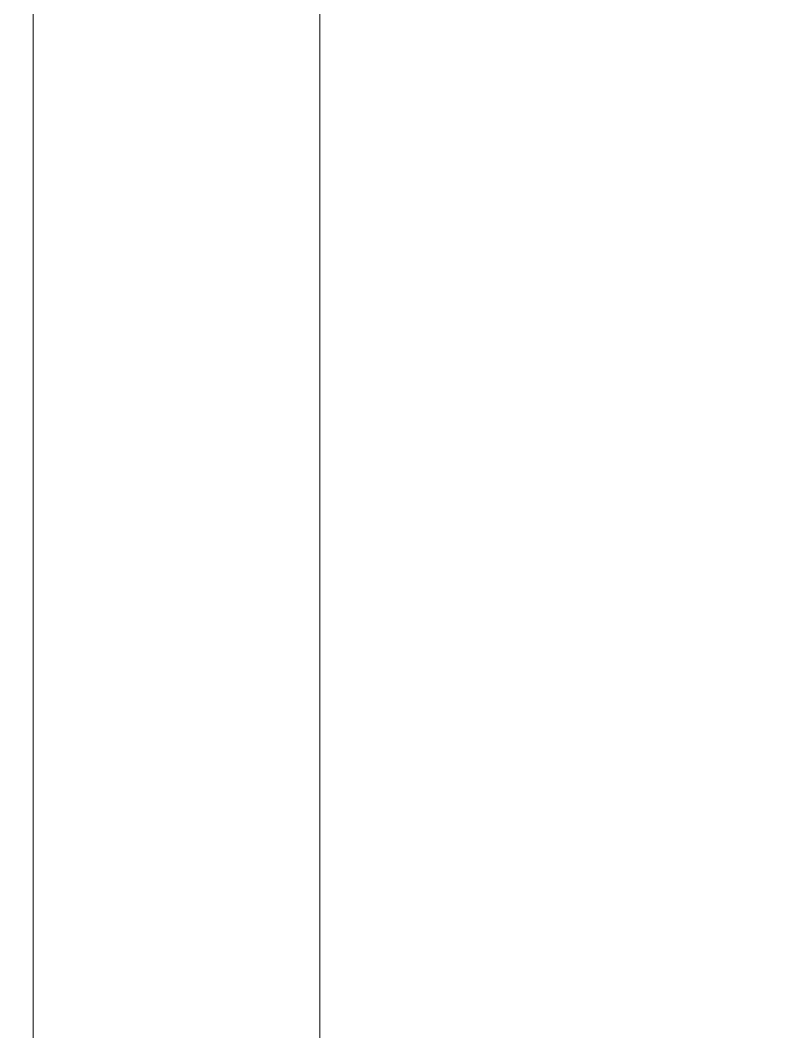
# Model space of a CAD drawing. Extents: x -122 to 890, y -422 to 455.
# Drawn here: x 64.4 to 156.9, y -148.4 to -25 of the extents above; entities that cross this region are included whole.
import ezdxf

# ---------------------------------------------------------------- set-up
doc = ezdxf.new("R2010")
doc.units = 0
doc.layers.add('IQ_200_3D', color=1, linetype='Continuous')
doc.layers.add('IQ_204_3D', color=7, linetype='Continuous')

msp = doc.modelspace()

# ---------------------------------------------------------------- meshes
at = {"layer": 'IQ_200_3D', "lineweight": 9}
mesh = msp.add_polyface(dxfattribs=at)
corners = [(890, -327, 1493), (0, -327, 1493), (0, 405, 1493), (890, 405, 1493)]
mesh.append_faces([[corners[k] for k in face] for face in [(0, 1, 2, 3)]])
mesh = msp.add_polyface(dxfattribs=at)
corners = [(890, -327, 1785), (0, -327, 1785), (0, 405, 1785), (890, 405, 1785)]
mesh.append_faces([[corners[k] for k in face] for face in [(0, 1, 2, 3)]])
mesh = msp.add_polyface(dxfattribs=at)
corners = [(887, 405, 1493), (3, 405, 1493), (3, -327, 1493), (887, -327, 1493)]
mesh.append_faces([[corners[k] for k in face] for face in [(0, 1, 2, 3)]])
mesh = msp.add_polyface(dxfattribs=at)
corners = [(887, -327, 150), (3, -327, 150), (3, 333, 150), (887, 333, 150)]
mesh.append_faces([[corners[k] for k in face] for face in [(0, 1, 2, 3)]])
mesh = msp.add_polyface(dxfattribs=at)
corners = [(887, 330, 710), (3, 330, 710), (3, -310, 710), (887, -310, 710)]
mesh.append_faces([[corners[k] for k in face] for face in [(0, 1, 2, 3)]])
mesh = msp.add_polyface(dxfattribs=at)
corners = [(887, -310, 1443), (3, -310, 1443), (3, 330, 1443), (887, 330, 1443)]
mesh.append_faces([[corners[k] for k in face] for face in [(0, 1, 2, 3)]])
at = {"layer": 'IQ_204_3D', "lineweight": 9}
mesh = msp.add_polyface(dxfattribs=at)
corners = [(145, -261.94, 933.4), (145, -261.94, 880.8), (145, -253.94, 872.8), (145, -238.94, 872.8), (145, -238.94, 855.89), (145, -218.94, 855.89), (145, -218.94, 833.7), (145, -255.34, 833.7), (145, -226.53, 804.88), (145, -217.74, 763.6), (145, -218.72, 763.39), (145, -227.44, 804.38), (145, -279.37, 856.31), (145, -279.37, 933.4), (145, 261.94, 933.4), (145, 279.37, 933.4), (145, 279.37, 856.31), (145, 256.76, 833.7), (145, 218.94, 833.7), (145, 218.94, 855.89), (145, 238.94, 855.89), (145, 238.94, 872.8), (145, 253.94, 872.8), (145, 261.94, 880.8), (145, -237.44, 1420.16), (145, -237.44, 1443), (145, -235.44, 1443), (145, -235.44, 1420.7), (145, -213.09, 1381.99), (145, -214.83, 1380.99)]
mesh.append_faces([[corners[k] for k in face] for face in [(11, 8, 9, 10), (27, 24, 25, 26)]], dxfattribs={"vtx0": -1})
mesh.append_faces([[corners[k] for k in face] for face in [(7, 12, 2, 4)]], dxfattribs={"vtx0": -1, "vtx1": -1, "vtx2": -1, "vtx3": -1})
mesh.append_faces([[corners[k] for k in face] for face in [(12, 1, 2)]], dxfattribs={"vtx0": -1, "vtx2": -1})
mesh.append_faces([[corners[k] for k in face] for face in [(3, 4, 2), (6, 7, 4, 5)]], dxfattribs={"vtx1": -1})
mesh.append_faces([[corners[k] for k in face] for face in [(11, 12, 7, 8), (16, 17, 22, 23)]], dxfattribs={"vtx1": -1, "vtx3": -1})
mesh.append_faces([[corners[k] for k in face] for face in [(13, 0, 1, 12), (18, 19, 20, 17)]], dxfattribs={"vtx2": -1})
mesh.append_faces([[corners[k] for k in face] for face in [(20, 21, 22, 17)]], dxfattribs={"vtx2": -1, "vtx3": -1})
mesh.append_faces([[corners[k] for k in face] for face in [(23, 14, 15, 16), (27, 28, 29, 24)]], dxfattribs={"vtx3": -1})
mesh = msp.add_polyface(dxfattribs=at)
corners = [(66, -216.94, 836), (66, -216.94, 858), (66, 216.94, 858), (66, 216.94, 836)]
mesh.append_faces([[corners[k] for k in face] for face in [(0, 1, 2, 3)]])
mesh = msp.add_polyface(dxfattribs=at)
corners = [(101, -216.94, 836), (66, -216.94, 836), (66, 216.94, 836), (101, 216.94, 836)]
mesh.append_faces([[corners[k] for k in face] for face in [(0, 1, 2, 3)]])
mesh = msp.add_polyface(dxfattribs=at)
corners = [(101, 216.94, 858), (66, 216.94, 858), (66, -216.94, 858), (101, -216.94, 858)]
mesh.append_faces([[corners[k] for k in face] for face in [(0, 1, 2, 3)]])
mesh = msp.add_polyface(dxfattribs=at)
corners = [(101, -216.94, 858), (101, -216.94, 836), (101, 216.94, 836), (101, 216.94, 858)]
mesh.append_faces([[corners[k] for k in face] for face in [(0, 1, 2, 3)]])

doc.saveas('drawing.dxf')
